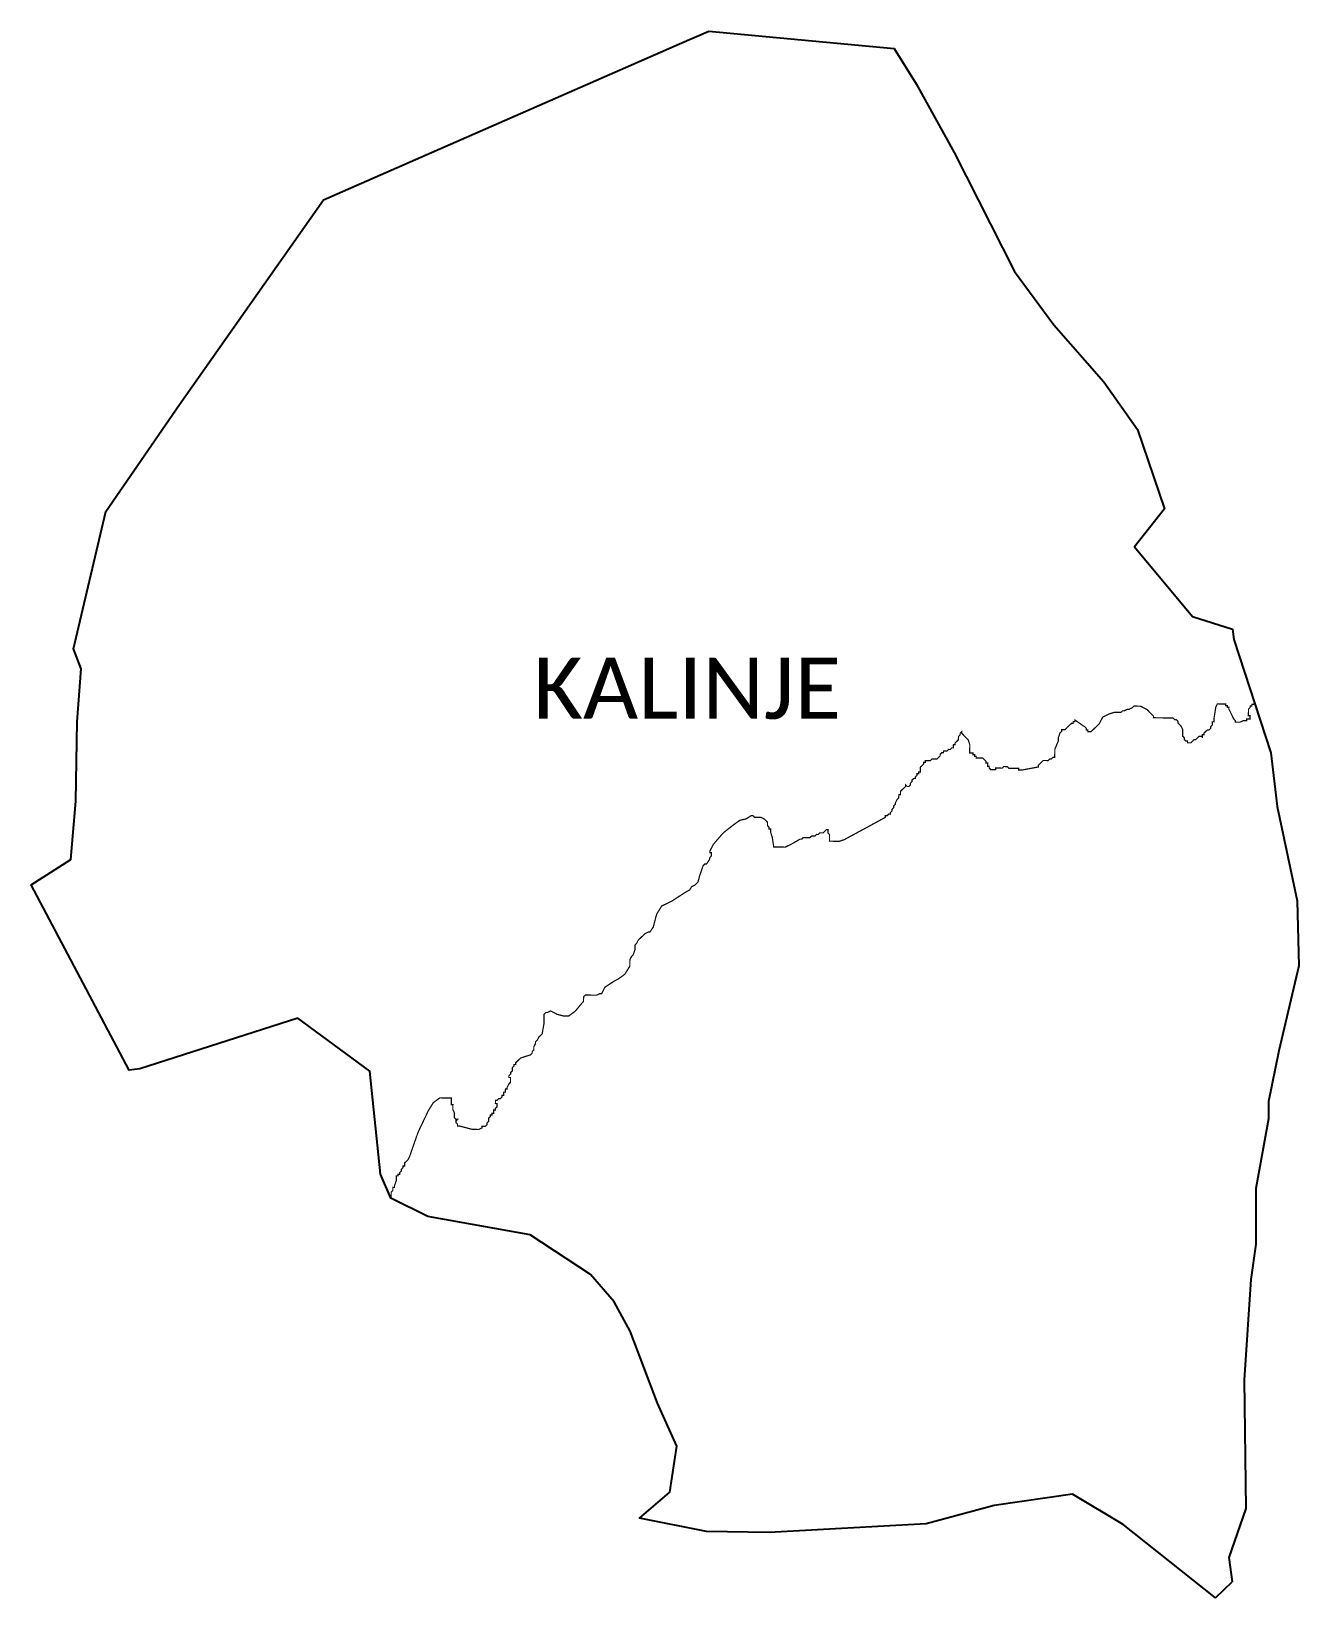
# Model space of a CAD drawing. Header units: metres. Extents: x 290282 to 293385, y 1993059 to 1996895.
import ezdxf

# ---------------------------------------------------------------- set-up
doc = ezdxf.new("R2010")
doc.units = ezdxf.units.M
for name, color, linetype in [('HAZARDS LINE', 1, 'Continuous'), ('village', 3, 'Continuous'), ('VILLAGE NAME', 250, 'Continuous')]:
    doc.layers.add(name, color=color, linetype=linetype)
doc.styles.get("Standard").update_dxf_attribs({"font": 'simplex.shx'})

msp = doc.modelspace()

# ---------------------------------------------------------------- linework, layer by layer
at = {"layer": 'HAZARDS LINE', "lineweight": 18}
msp.add_lwpolyline([(291162.5, 1994037.5, 3.01, 3.01, 0), (291162.7, 1994052.3, 3.01, 3.01, 0), (291166.8, 1994056.3, 3.01, 3.01, 0), (291166.9, 1994064.3, 3.01, 3.01, 0), (291170.9, 1994064.3, 3.01, 3.01, 0), (291170.9, 1994068.3, 3.01, 3.01, 0), (291175.1, 1994080.2, 3.01, 3.01, 0), (291175.3, 1994092.2, 3.01, 3.01, 0), (291179.3, 1994092.2, 3.01, 3.01, 0), (291179.3, 1994096.2, 3.01, 3.01, 0), (291183.3, 1994096.1, 3.01, 3.01, 0), (291183.4, 1994100.2, 3.01, 3.01, 0), (291187.4, 1994104.1, 3.01, 3.01, 0), (291187.5, 1994108.1, 3.01, 3.01, 0), (291191.6, 1994112.1, 3.01, 3.01, 0), (291191.6, 1994116.1, 3.01, 3.01, 0), (291195.6, 1994116, 3.01, 3.01, 0), (291195.7, 1994124, 3.01, 3.01, 0), (291199.8, 1994128, 3.01, 3.01, 0), (291203.8, 1994131.9, 3.01, 3.01, 0), (291207.9, 1994139.9, 3.01, 3.01, 0), (291228.8, 1994199.7, 3.01, 3.01, 0), (291253.5, 1994251.5, 3.01, 3.01, 0), (291265.8, 1994271.4, 3.01, 3.01, 0), (291281.9, 1994283.2, 3.01, 3.01, 0), (291310, 1994282.8, 3.01, 3.01, 0), (291309.8, 1994266.8, 3.01, 3.01, 0), (291313.8, 1994266.8, 3.01, 3.01, 0), (291313.6, 1994254.7, 3.01, 3.01, 0), (291317.5, 1994246.7, 3.01, 3.01, 0), (291317.4, 1994234.7, 3.01, 3.01, 0), (291321.3, 1994230.6, 3.01, 3.01, 0), (291325.3, 1994230.5, 3.01, 3.01, 0), (291321.3, 1994226.6, 3.01, 3.01, 0), (291321.3, 1994230.6, 3.01, 3.01, 0), (291321.2, 1994222.6, 3.01, 3.01, 0), (291325.2, 1994218.5, 3.01, 3.01, 0), (291325.1, 1994214.5, 3.01, 3.01, 0), (291329.1, 1994214.5, 3.01, 3.01, 0), (291345.1, 1994210.3, 3.01, 3.01, 0), (291361.1, 1994206, 3.01, 3.01, 0), (291377.1, 1994205.8, 3.01, 3.01, 0), (291385.2, 1994209.7, 3.01, 3.01, 0), (291385.2, 1994213.7, 3.01, 3.01, 0), (291393.2, 1994213.6, 3.01, 3.01, 0), (291397.3, 1994217.6, 3.01, 3.01, 0), (291397.3, 1994221.6, 3.01, 3.01, 0), (291401.4, 1994225.5, 3.01, 3.01, 0), (291401.5, 1994233.6, 3.01, 3.01, 0), (291405.6, 1994237.5, 3.01, 3.01, 0), (291405.6, 1994241.5, 3.01, 3.01, 0), (291409.6, 1994241.5, 3.01, 3.01, 0), (291409.7, 1994245.5, 3.01, 3.01, 0), (291413.7, 1994245.4, 3.01, 3.01, 0), (291413.8, 1994253.4, 3.01, 3.01, 0), (291417.8, 1994253.4, 3.01, 3.01, 0), (291417.8, 1994257.4, 3.01, 3.01, 0), (291421.9, 1994261.3, 3.01, 3.01, 0), (291422, 1994269.4, 3.01, 3.01, 0), (291418, 1994269.4, 3.01, 3.01, 0), (291418.1, 1994277.4, 3.01, 3.01, 0), (291422.1, 1994277.4, 3.01, 3.01, 0), (291426.2, 1994281.3, 3.01, 3.01, 0), (291430.2, 1994281.3, 3.01, 3.01, 0), (291434.2, 1994285.2, 3.01, 3.01, 0), (291434.3, 1994289.2, 3.01, 3.01, 0), (291438.3, 1994289.2, 3.01, 3.01, 0), (291438.4, 1994297.2, 3.01, 3.01, 0), (291442.4, 1994297.1, 3.01, 3.01, 0), (291442.5, 1994305.2, 3.01, 3.01, 0), (291446.5, 1994305.1, 3.01, 3.01, 0), (291446.6, 1994309.1, 3.01, 3.01, 0), (291450.7, 1994317.1, 3.01, 3.01, 0), (291454.7, 1994321, 3.01, 3.01, 0), (291454.9, 1994333, 3.01, 3.01, 0), (291450.9, 1994333.1, 3.01, 3.01, 0), (291450.9, 1994337.1, 3.01, 3.01, 0), (291455, 1994341.1, 3.01, 3.01, 0), (291455, 1994345.1, 3.01, 3.01, 0), (291459.1, 1994349, 3.01, 3.01, 0), (291459.2, 1994357, 3.01, 3.01, 0), (291463.3, 1994361, 3.01, 3.01, 0), (291463.3, 1994365, 3.01, 3.01, 0), (291467.3, 1994364.9, 3.01, 3.01, 0), (291467.4, 1994369, 3.01, 3.01, 0), (291475.5, 1994376.9, 3.01, 3.01, 0), (291479.6, 1994380.8, 3.01, 3.01, 0), (291503.7, 1994388.5, 3.01, 3.01, 0), (291507.8, 1994392.5, 3.01, 3.01, 0), (291507.8, 1994396.5, 3.01, 3.01, 0), (291511.9, 1994400.4, 3.01, 3.01, 0), (291512, 1994408.4, 3.01, 3.01, 0), (291516.1, 1994416.4, 3.01, 3.01, 0), (291516.1, 1994420.4, 3.01, 3.01, 0), (291520.2, 1994424.4, 3.01, 3.01, 0), (291524.3, 1994432.3, 3.01, 3.01, 0), (291532.4, 1994440.2, 3.01, 3.01, 0), (291536.7, 1994464.2, 3.01, 3.01, 0), (291537.1, 1994488.3, 3.01, 3.01, 0), (291541.1, 1994492.2, 3.01, 3.01, 0), (291545.1, 1994492.2, 3.01, 3.01, 0), (291553.2, 1994496.1, 3.01, 3.01, 0), (291569.1, 1994487.8, 3.01, 3.01, 0), (291585.1, 1994483.6, 3.01, 3.01, 0), (291597.1, 1994483.5, 3.01, 3.01, 0), (291613.3, 1994495.3, 3.01, 3.01, 0), (291629.6, 1994515.1, 3.01, 3.01, 0), (291633.6, 1994519.1, 3.01, 3.01, 0), (291633.8, 1994531.1, 3.01, 3.01, 0), (291637.8, 1994535, 3.01, 3.01, 0), (291665.9, 1994534.7, 3.01, 3.01, 0), (291674, 1994538.6, 3.01, 3.01, 0), (291678, 1994538.5, 3.01, 3.01, 0), (291686.2, 1994554.4, 3.01, 3.01, 0), (291710.4, 1994570.2, 3.01, 3.01, 0), (291718.5, 1994574.1, 3.01, 3.01, 0), (291734.7, 1994585.9, 3.01, 3.01, 0), (291747, 1994605.7, 3.01, 3.01, 0), (291747.2, 1994621.8, 3.01, 3.01, 0), (291751.3, 1994629.7, 3.01, 3.01, 0), (291755.3, 1994633.7, 3.01, 3.01, 0), (291759.5, 1994645.7, 3.01, 3.01, 0), (291759.7, 1994657.7, 3.01, 3.01, 0), (291763.7, 1994661.6, 3.01, 3.01, 0), (291767.8, 1994669.6, 3.01, 3.01, 0), (291784.1, 1994685.4, 3.01, 3.01, 0), (291792.1, 1994689.3, 3.01, 3.01, 0), (291796.1, 1994689.3, 3.01, 3.01, 0), (291804.3, 1994701.2, 3.01, 3.01, 0), (291812.7, 1994733.1, 3.01, 3.01, 0), (291825, 1994753, 3.01, 3.01, 0), (291849.2, 1994764.7, 3.01, 3.01, 0), (291885.6, 1994788.3, 3.01, 3.01, 0), (291893.6, 1994792.2, 3.01, 3.01, 0), (291897.8, 1994800.1, 3.01, 3.01, 0), (291905.8, 1994804, 3.01, 3.01, 0), (291913.9, 1994812, 3.01, 3.01, 0), (291918.2, 1994827.9, 3.01, 3.01, 0), (291926.5, 1994851.9, 3.01, 3.01, 0), (291930.5, 1994855.8, 3.01, 3.01, 0), (291934.5, 1994855.8, 3.01, 3.01, 0), (291942.7, 1994867.7, 3.01, 3.01, 0), (291942.8, 1994871.7, 3.01, 3.01, 0), (291946.8, 1994875.6, 3.01, 3.01, 0), (291946.9, 1994883.7, 3.01, 3.01, 0), (291942.9, 1994883.7, 3.01, 3.01, 0), (291943, 1994887.7, 3.01, 3.01, 0), (291951.2, 1994903.6, 3.01, 3.01, 0), (291971.5, 1994927.4, 3.01, 3.01, 0), (291979.7, 1994935.3, 3.01, 3.01, 0), (291999.9, 1994951.1, 3.01, 3.01, 0), (292016.1, 1994962.9, 3.01, 3.01, 0), (292032.2, 1994966.7, 3.01, 3.01, 0), (292044.3, 1994974.6, 3.01, 3.01, 0), (292048.3, 1994974.5, 3.01, 3.01, 0), (292052.2, 1994970.4, 3.01, 3.01, 0), (292068.3, 1994970.2, 3.01, 3.01, 0), (292076.2, 1994966.1, 3.01, 3.01, 0), (292080.2, 1994962.1, 3.01, 3.01, 0), (292084.1, 1994958, 3.01, 3.01, 0), (292084, 1994950, 3.01, 3.01, 0), (292088, 1994945.9, 3.01, 3.01, 0), (292087.9, 1994941.9, 3.01, 3.01, 0), (292091.9, 1994941.9, 3.01, 3.01, 0), (292091.8, 1994933.9, 3.01, 3.01, 0), (292095.7, 1994921.8, 3.01, 3.01, 0), (292099.4, 1994897.7, 3.01, 3.01, 0), (292127.4, 1994897.3, 3.01, 3.01, 0), (292143.5, 1994905.1, 3.01, 3.01, 0), (292163.7, 1994916.9, 3.01, 3.01, 0), (292167.7, 1994916.8, 3.01, 3.01, 0), (292171.8, 1994920.8, 3.01, 3.01, 0), (292187.8, 1994920.6, 3.01, 3.01, 0), (292191.9, 1994924.5, 3.01, 3.01, 0), (292199.9, 1994924.4, 3.01, 3.01, 0), (292204, 1994928.4, 3.01, 3.01, 0), (292208, 1994928.3, 3.01, 3.01, 0), (292212, 1994932.3, 3.01, 3.01, 0), (292220, 1994932.2, 3.01, 3.01, 0), (292224.1, 1994936.1, 3.01, 3.01, 0), (292228.2, 1994940.1, 3.01, 3.01, 0), (292232.2, 1994940, 3.01, 3.01, 0), (292232.1, 1994932, 3.01, 3.01, 0), (292236, 1994928, 3.01, 3.01, 0), (292235.8, 1994911.9, 3.01, 3.01, 0), (292259.8, 1994911.6, 3.01, 3.01, 0), (292271.9, 1994915.5, 3.01, 3.01, 0), (292372.8, 1994970.3, 3.01, 3.01, 0), (292372.8, 1994974.3, 3.01, 3.01, 0), (292376.9, 1994974.2, 3.01, 3.01, 0), (292380.9, 1994978.2, 3.01, 3.01, 0), (292384.9, 1994978.1, 3.01, 3.01, 0), (292385, 1994982.1, 3.01, 3.01, 0), (292389, 1994986.1, 3.01, 3.01, 0), (292389.1, 1994990.1, 3.01, 3.01, 0), (292393.1, 1994994, 3.01, 3.01, 0), (292393.2, 1994998, 3.01, 3.01, 0), (292397.3, 1995002, 3.01, 3.01, 0), (292397.3, 1995006, 3.01, 3.01, 0), (292401.4, 1995014, 3.01, 3.01, 0), (292405.5, 1995017.9, 3.01, 3.01, 0), (292405.6, 1995025.9, 3.01, 3.01, 0), (292409.6, 1995025.9, 3.01, 3.01, 0), (292409.7, 1995033.9, 3.01, 3.01, 0), (292413.7, 1995037.9, 3.01, 3.01, 0), (292421.9, 1995045.8, 3.01, 3.01, 0), (292421.9, 1995049.8, 3.01, 3.01, 0), (292425.9, 1995045.7, 3.01, 3.01, 0), (292429.9, 1995045.7, 3.01, 3.01, 0), (292433.9, 1995049.6, 3.01, 3.01, 0), (292434, 1995053.6, 3.01, 3.01, 0), (292438, 1995057.6, 3.01, 3.01, 0), (292438.1, 1995061.6, 3.01, 3.01, 0), (292442.2, 1995065.5, 3.01, 3.01, 0), (292446.2, 1995065.5, 3.01, 3.01, 0), (292446.2, 1995069.5, 3.01, 3.01, 0), (292450.3, 1995073.4, 3.01, 3.01, 0), (292450.3, 1995077.5, 3.01, 3.01, 0), (292454.3, 1995077.4, 3.01, 3.01, 0), (292454.4, 1995081.4, 3.01, 3.01, 0), (292458.4, 1995081.4, 3.01, 3.01, 0), (292458.6, 1995093.4, 3.01, 3.01, 0), (292462.6, 1995097.3, 3.01, 3.01, 0), (292466.7, 1995101.3, 3.01, 3.01, 0), (292466.7, 1995105.3, 3.01, 3.01, 0), (292470.7, 1995105.2, 3.01, 3.01, 0), (292470.8, 1995109.2, 3.01, 3.01, 0), (292482.8, 1995109.1, 3.01, 3.01, 0), (292486.9, 1995113, 3.01, 3.01, 0), (292498.9, 1995112.9, 3.01, 3.01, 0), (292502.9, 1995116.8, 3.01, 3.01, 0), (292507, 1995120.8, 3.01, 3.01, 0), (292507, 1995124.8, 3.01, 3.01, 0), (292511.1, 1995128.8, 3.01, 3.01, 0), (292515.1, 1995128.7, 3.01, 3.01, 0), (292515.2, 1995132.7, 3.01, 3.01, 0), (292523.2, 1995132.6, 3.01, 3.01, 0), (292527.2, 1995136.6, 3.01, 3.01, 0), (292531.2, 1995136.5, 3.01, 3.01, 0), (292535.3, 1995140.5, 3.01, 3.01, 0), (292539.3, 1995140.4, 3.01, 3.01, 0), (292539.4, 1995148.4, 3.01, 3.01, 0), (292543.4, 1995148.4, 3.01, 3.01, 0), (292543.5, 1995152.4, 3.01, 3.01, 0), (292547.5, 1995156.3, 3.01, 3.01, 0), (292551.6, 1995160.3, 3.01, 3.01, 0), (292551.7, 1995168.3, 3.01, 3.01, 0), (292555.7, 1995172.3, 3.01, 3.01, 0), (292555.8, 1995176.3, 3.01, 3.01, 0), (292559.9, 1995180.2, 3.01, 3.01, 0), (292559.8, 1995176.2, 3.01, 3.01, 0), (292575.6, 1995160, 3.01, 3.01, 0), (292579.5, 1995147.9, 3.01, 3.01, 0), (292579.2, 1995127.9, 3.01, 3.01, 0), (292587.2, 1995127.8, 3.01, 3.01, 0), (292587.2, 1995123.8, 3.01, 3.01, 0), (292591.2, 1995123.7, 3.01, 3.01, 0), (292591.1, 1995119.7, 3.01, 3.01, 0), (292595.1, 1995119.6, 3.01, 3.01, 0), (292595.1, 1995115.6, 3.01, 3.01, 0), (292611.1, 1995115.4, 3.01, 3.01, 0), (292615.1, 1995111.4, 3.01, 3.01, 0), (292619, 1995107.3, 3.01, 3.01, 0), (292619, 1995103.3, 3.01, 3.01, 0), (292623, 1995103.2, 3.01, 3.01, 0), (292622.9, 1995095.2, 3.01, 3.01, 0), (292626.9, 1995095.2, 3.01, 3.01, 0), (292626.8, 1995091.2, 3.01, 3.01, 0), (292630.8, 1995087.1, 3.01, 3.01, 0), (292642.8, 1995087, 3.01, 3.01, 0), (292642.8, 1995091, 3.01, 3.01, 0), (292658.9, 1995090.8, 3.01, 3.01, 0), (292662.9, 1995094.7, 3.01, 3.01, 0), (292670.9, 1995094.6, 3.01, 3.01, 0), (292674.9, 1995090.5, 3.01, 3.01, 0), (292698.9, 1995090.2, 3.01, 3.01, 0), (292698.9, 1995086.2, 3.01, 3.01, 0), (292706.9, 1995086.1, 3.01, 3.01, 0), (292747.1, 1995093.6, 3.01, 3.01, 0), (292747.1, 1995097.6, 3.01, 3.01, 0), (292755.2, 1995105.5, 3.01, 3.01, 0), (292759.3, 1995109.5, 3.01, 3.01, 0), (292771.3, 1995109.3, 3.01, 3.01, 0), (292775.4, 1995113.3, 3.01, 3.01, 0), (292779.4, 1995113.2, 3.01, 3.01, 0), (292783.4, 1995117.2, 3.01, 3.01, 0), (292787.4, 1995117.1, 3.01, 3.01, 0), (292787.7, 1995137.2, 3.01, 3.01, 0), (292796, 1995157.1, 3.01, 3.01, 0), (292796.1, 1995165.1, 3.01, 3.01, 0), (292800.2, 1995177.1, 3.01, 3.01, 0), (292804.3, 1995181, 3.01, 3.01, 0), (292804.3, 1995185, 3.01, 3.01, 0), (292812.4, 1995184.9, 3.01, 3.01, 0), (292816.4, 1995188.9, 3.01, 3.01, 0), (292820.5, 1995192.8, 3.01, 3.01, 0), (292828.6, 1995200.7, 3.01, 3.01, 0), (292832.6, 1995200.7, 3.01, 3.01, 0), (292832.6, 1995204.7, 3.01, 3.01, 0), (292836.7, 1995204.6, 3.01, 3.01, 0), (292836.7, 1995208.7, 3.01, 3.01, 0), (292860.5, 1995192.3, 3.01, 3.01, 0), (292864.5, 1995188.3, 3.01, 3.01, 0), (292864.4, 1995184.2, 3.01, 3.01, 0), (292868.4, 1995184.2, 3.01, 3.01, 0), (292868.4, 1995180.2, 3.01, 3.01, 0), (292876.4, 1995180.1, 3.01, 3.01, 0), (292884.5, 1995188, 3.01, 3.01, 0), (292888.6, 1995191.9, 3.01, 3.01, 0), (292896.7, 1995199.9, 3.01, 3.01, 0), (292904.9, 1995215.8, 3.01, 3.01, 0), (292921, 1995223.6, 3.01, 3.01, 0), (292933.1, 1995227.4, 3.01, 3.01, 0), (292949.1, 1995227.2, 3.01, 3.01, 0), (292953.2, 1995231.2, 3.01, 3.01, 0), (292957.2, 1995231.1, 3.01, 3.01, 0), (292965.3, 1995235, 3.01, 3.01, 0), (292969.3, 1995235, 3.01, 3.01, 0), (292977.3, 1995238.9, 3.01, 3.01, 0), (292981.4, 1995242.8, 3.01, 3.01, 0), (292997.4, 1995242.6, 3.01, 3.01, 0), (293013.3, 1995234.4, 3.01, 3.01, 0), (293029.2, 1995218.2, 3.01, 3.01, 0), (293029.1, 1995214.2, 3.01, 3.01, 0), (293077.2, 1995213.5, 3.01, 3.01, 0), (293081.1, 1995209.5, 3.01, 3.01, 0), (293085.1, 1995209.4, 3.01, 3.01, 0), (293089.1, 1995205.4, 3.01, 3.01, 0), (293089, 1995201.3, 3.01, 3.01, 0), (293093, 1995197.3, 3.01, 3.01, 0), (293097, 1995193.2, 3.01, 3.01, 0), (293100.9, 1995185.2, 3.01, 3.01, 0), (293100.6, 1995169.1, 3.01, 3.01, 0), (293104.6, 1995165.1, 3.01, 3.01, 0), (293104.5, 1995161.1, 3.01, 3.01, 0), (293108.5, 1995157, 3.01, 3.01, 0), (293112.5, 1995157, 3.01, 3.01, 0), (293112.5, 1995152.9, 3.01, 3.01, 0), (293120.5, 1995152.8, 3.01, 3.01, 0), (293124.5, 1995156.8, 3.01, 3.01, 0), (293128.6, 1995160.8, 3.01, 3.01, 0), (293132.6, 1995160.7, 3.01, 3.01, 0), (293140.7, 1995168.6, 3.01, 3.01, 0), (293148.7, 1995168.5, 3.01, 3.01, 0), (293148.7, 1995164.5, 3.01, 3.01, 0), (293148.8, 1995172.5, 3.01, 3.01, 0), (293152.8, 1995172.5, 3.01, 3.01, 0), (293152.8, 1995176.5, 3.01, 3.01, 0), (293161, 1995184.4, 3.01, 3.01, 0), (293165, 1995184.3, 3.01, 3.01, 0), (293169, 1995188.3, 3.01, 3.01, 0), (293169.1, 1995192.3, 3.01, 3.01, 0), (293173.1, 1995196.2, 3.01, 3.01, 0), (293173.2, 1995204.3, 3.01, 3.01, 0), (293177.2, 1995204.2, 3.01, 3.01, 0), (293177.3, 1995212.2, 3.01, 3.01, 0), (293181.7, 1995240.2, 3.01, 3.01, 0), (293185.8, 1995248.2, 3.01, 3.01, 0), (293205.9, 1995247.9, 3.01, 3.01, 0), (293205.8, 1995243.9, 3.01, 3.01, 0), (293209.8, 1995243.8, 3.01, 3.01, 0), (293209.8, 1995239.8, 3.01, 3.01, 0), (293213.8, 1995239.8, 3.01, 3.01, 0), (293213.7, 1995235.8, 3.01, 3.01, 0), (293221.5, 1995219.7, 3.01, 3.01, 0), (293225.4, 1995211.6, 3.01, 3.01, 0), (293229.4, 1995207.5, 3.01, 3.01, 0), (293229.3, 1995203.5, 3.01, 3.01, 0), (293241.3, 1995203.4, 3.01, 3.01, 0), (293249.4, 1995207.3, 3.01, 3.01, 0), (293257.4, 1995207.2, 3.01, 3.01, 0), (293257.5, 1995211.2, 3.01, 3.01, 0), (293265.5, 1995211.1, 3.01, 3.01, 0), (293265.6, 1995219.1, 3.01, 3.01, 0), (293261.6, 1995219.1, 3.01, 3.01, 0), (293261.8, 1995235.2, 3.01, 3.01, 0), (293265.8, 1995239.1, 3.01, 3.01, 0), (293265.9, 1995243.1, 3.01, 3.01, 0), (293269.9, 1995243.1, 3.01, 3.01, 0), (293270, 1995247.1, 3.01, 3.01, 0), (293274, 1995247, 3.01, 3.01, 0), (293276.9, 1995249.9, 3.01, 3.01, 0)], format="xyseb", dxfattribs=at)
at = {"layer": 'village', "flags": 128}
msp.add_lwpolyline([(293181.3, 1993059), (293222, 1993097.5)], dxfattribs=at)
at = {"layer": 'village', "color": 3, "true_color": 0x00ff00}
for points in [[(293181.3, 1993059, 0), (292955, 1993238.1, 0), (292830.5, 1993312.7, 0), (292638.7, 1993284.9, 0), (292472.4, 1993240.2, 0), (292088.4, 1993218.6, 0), (291934.5, 1993221.3, 0), (291771.1, 1993253.8, 0), (291844.8, 1993317.5, 0), (291862.2, 1993429.8, 0), (291814.6, 1993535.8, 0), (291747.9, 1993711.7, 0), (291708.7, 1993783.6, 0), (291651.1, 1993850.8, 0), (291503.3, 1993947.5, 0), (291252.1, 1993992.9, 0), (291162.2, 1994037.6, 0), (291136.9, 1994096, 0), (291110.5, 1994348.4, 0), (290934.4, 1994478.4, 0), (290546.9, 1994354.2, 0), (290520.8, 1994350.7, 0), (290520.8, 1994350.7, 0), (290281.6, 1994805.2, 0), (290378.2, 1994866.9, 0), (290390.2, 1995010.2, 0), (290393.9, 1995203.8, 0), (290403.3, 1995334.2, 0), (290385.2, 1995382.6, 0), (290464.3, 1995719.6, 0), (290644.2, 1995981.8, 0), (290997, 1996483, 0), (291076.9, 1996518, 0), (291868.7, 1996864.8, 0), (291940.4, 1996895.4, 0), (292394.6, 1996853.2, 0), (292447.8, 1996767, 0), (292541, 1996599, 0), (292688.8, 1996306.8, 0), (292785.4, 1996176.5, 0), (292908, 1996036.7, 0), (292990.4, 1995920.3, 0), (293056.2, 1995725.6, 0), (292982.7, 1995633.2, 0), (293125, 1995462.4, 0), (293222.6, 1995431.1, 0), (293225.6, 1995405.7, 0), (293316.8, 1995128.5, 0), (293332.3, 1994996.7, 0), (293380.9, 1994765.5, 0), (293384.7, 1994606.5, 0)], [(293384.7, 1994606.5, 0), (293335.7, 1994398.6, 0), (293311, 1994274.6, 0), (293310.5, 1994232.2, 0), (293279.8, 1994061.2, 0), (293279.9, 1993925.1, 0), (293267.5, 1993838.2, 0), (293251.5, 1993592.9, 0), (293255, 1993277.8, 0), (293213.8, 1993157.5, 0), (293222, 1993097.5, 0)]]:
    msp.add_polyline3d(points, dxfattribs=at)

# ---------------------------------------------------------------- texts
at = {"layer": 'VILLAGE NAME', "insert": (291510.8, 1995361.6), "char_height": 150, "attachment_point": 1}
msp.add_mtext_dynamic_manual_height_columns('{\\fCalibri|b0|i0|c0|p34;KALINJE}', width=1877.914, gutter_width=1, heights=[0], dxfattribs=at)

doc.saveas('drawing.dxf')
